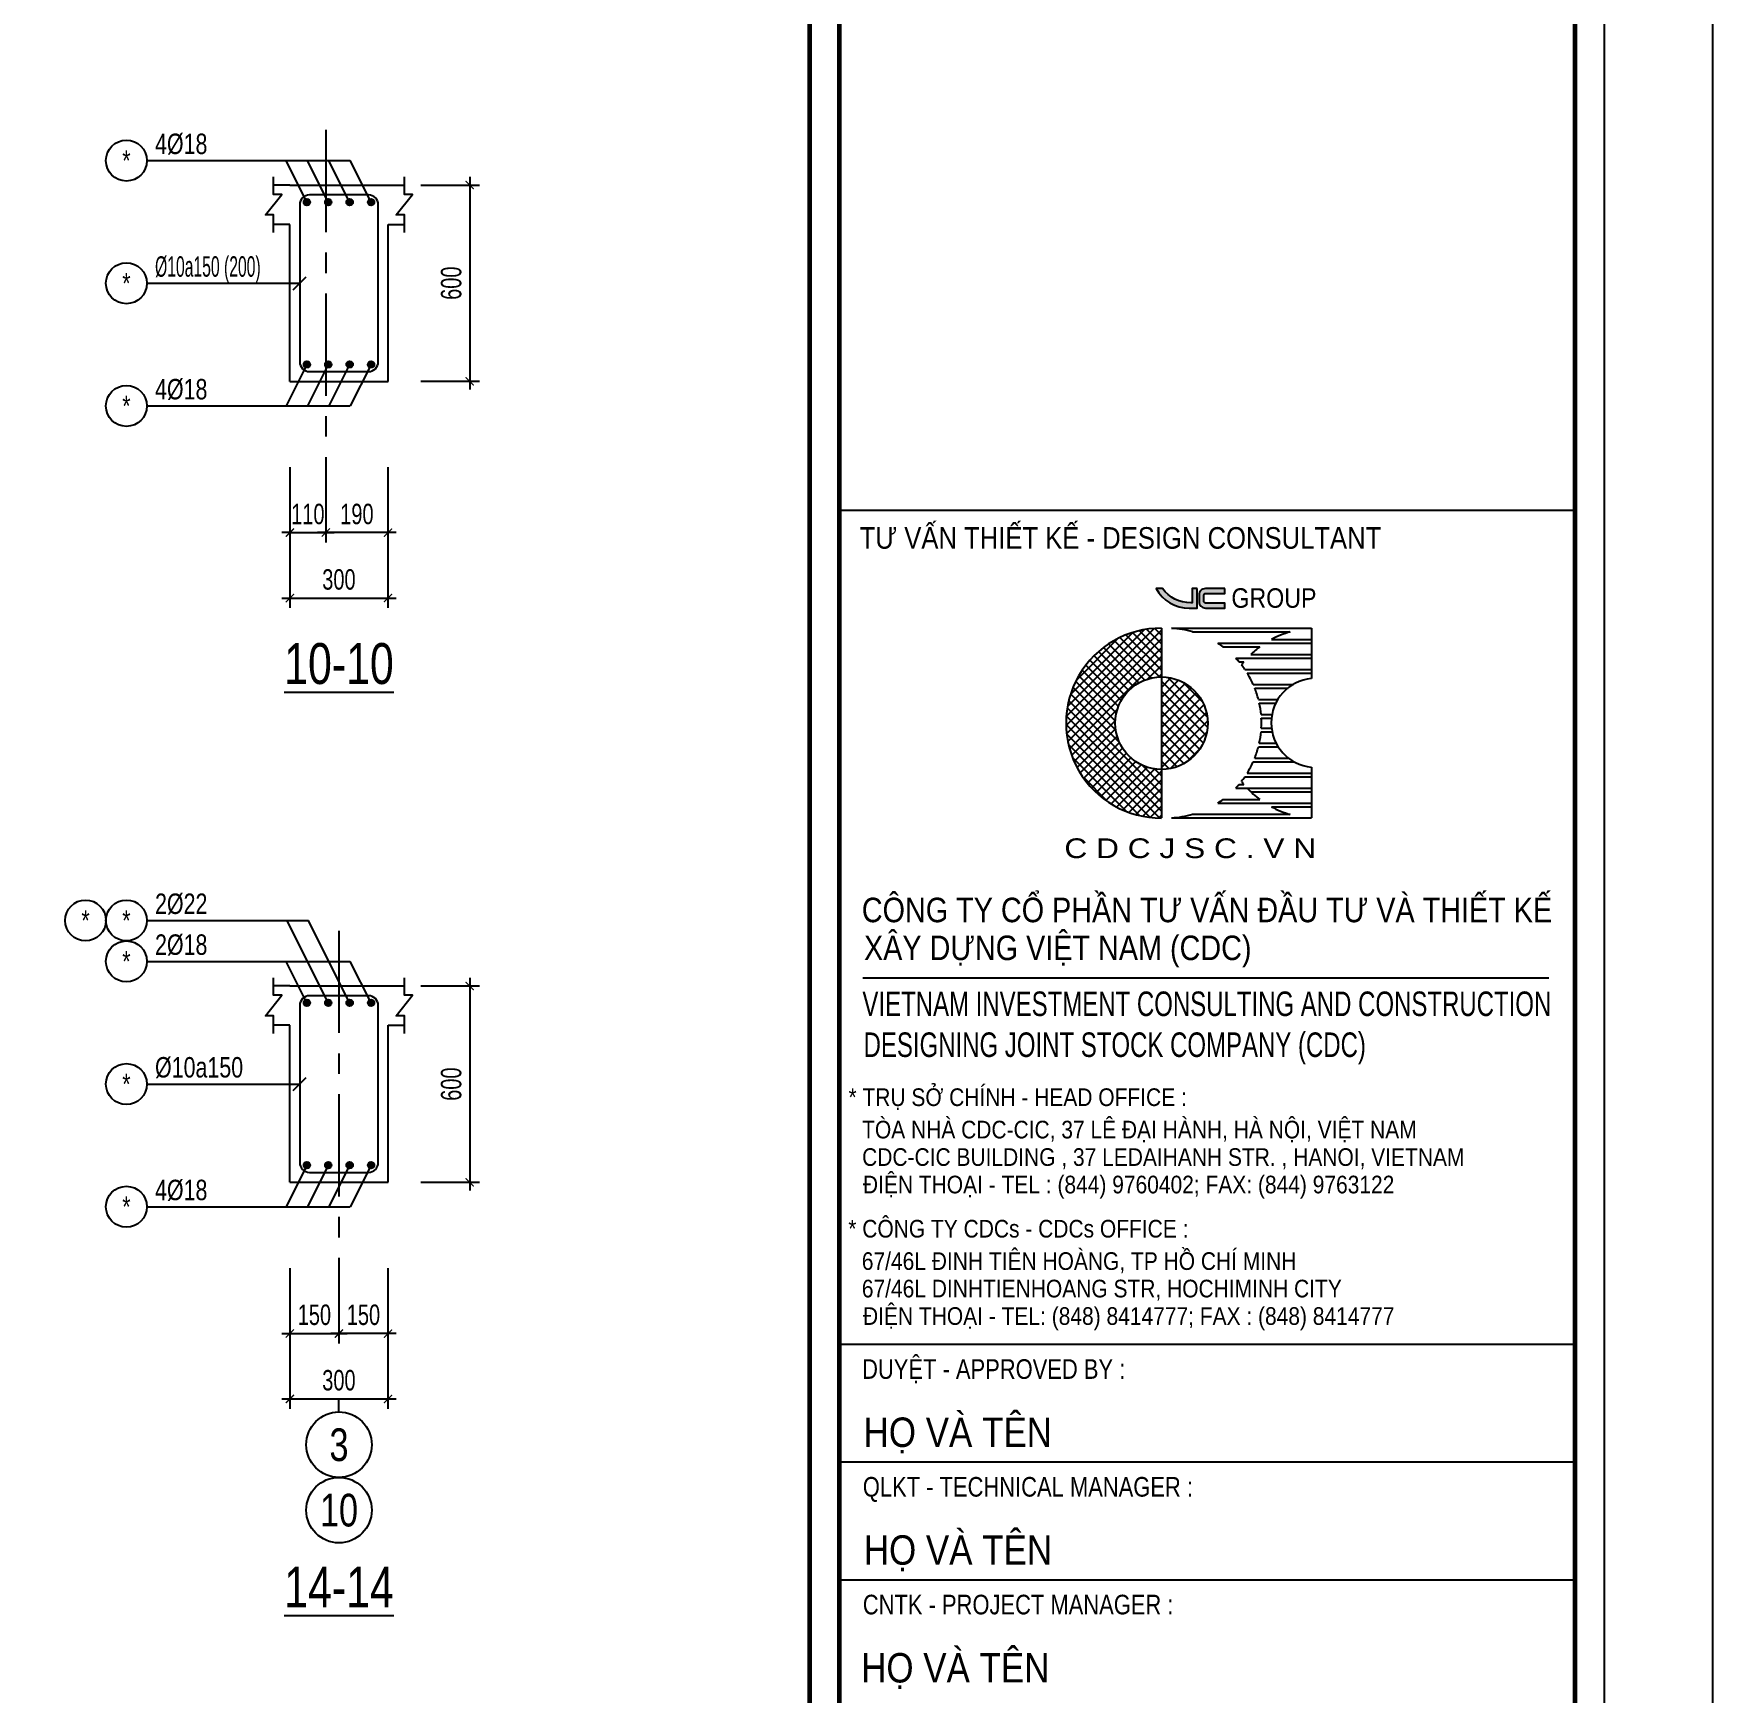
# Model space of a CAD drawing. Header units: millimetres. Extents: x -25284 to 100333, y 0 to 76881.
# Drawn here: x 40193 to 50460, y 51348 to 61496 of the extents above; entities that cross this region are included whole.
import ezdxf
from ezdxf.enums import TextEntityAlignment as Align

# ---------------------------------------------------------------- set-up
doc = ezdxf.new("R2010")
doc.units = ezdxf.units.MM
doc.header["$LTSCALE"] = 500
doc.header["$MEASUREMENT"] = 0
doc.linetypes.add('CENTER', pattern=[2, 1.25, -0.25, 0.25, -0.25])
for name, color, linetype in [('CDC -TEXT KHUNG', 7, 'Continuous'), ('CDC-KHUNGTEN', 7, 'Continuous'), ('KCS_AXIS_SUB', 5, 'CENTER'), ('KCS_BORDER', 3, 'Continuous'), ('KCS_CHI', 1, 'Continuous'), ('KCS_DIM', 1, 'Continuous'), ('KCS_SNODE', 6, 'Continuous'), ('KCS_STEEL', 4, 'Continuous'), ('KCS_TEXT', 2, 'Continuous'), ('KCS_TEXT_TK', 2, 'Continuous'), ('KCS_TEXT_TMCS', 4, 'Continuous')]:
    doc.layers.add(name, color=color, linetype=linetype)
doc.styles.add('ARIAL', font='arial.ttf', dxfattribs={"width": 0.65})
doc.styles.add('KCS_BIGTEXT', font='arial.ttf', dxfattribs={"width": 0.75})
doc.styles.add('KCS_SMTEXT', font='arial.ttf', dxfattribs={"width": 0.7})
doc.styles.add('KT CDC', font='arial.ttf', dxfattribs={"width": 0.85, "height": 200})
doc.dimstyles.new('KCS_DIM50_25', dxfattribs={"dimtxt": 125, "dimasz": 50, "dimexe": 60, "dimexo": 0, "dimgap": 50, "dimtad": 1, "dimdec": 0, "dimlfac": 0.5, "dimzin": 13, "dimdsep": 46, "dimtxsty": 'KCS_SMTEXT', "dimblk": 'ARCHTICK', "dimblk1": 'ARCHTICK', "dimcen": 0, "dimdle": 50, "dimclrd": 1, "dimclre": 1, "dimclrt": 2, "dimadec": 0, "dimazin": 0, "dimtfac": 1, "dimtdec": 0, "dimtix": 1, "dimtmove": 2, "dimatfit": 3, "dimfxl": 1, "dimtolj": 1, "dimtzin": 13, "dimarcsym": 0})

# ---------------------------------------------------------------- blocks, each defined once
blk = doc.blocks.new('_ArchTick')
at = {"color": 0, "linetype": 'ByBlock', "const_width": 0.15}
blk.add_lwpolyline([(-0.5, -0.5), (0.5, 0.5)], dxfattribs=at)
blk = doc.blocks.new('*D129')
at = {"layer": 'Defpoints', "color": 0, "transparency": 16777216}
for p in [(41760, 58845), (41980, 58845), (41980, 58445)]:
    blk.add_point(p, dxfattribs=at)
at = {"layer": 'KCS_DIM', "color": 1, "lineweight": -2, "transparency": 16777216}
for p, q in [((41760, 58845), (41760, 58385)), ((41980, 58845), (41980, 58385)), ((41760, 58445), (41710, 58445)), ((41760, 58445), (41980, 58445)), ((41980, 58445), (42030, 58445))]:
    blk.add_line(p, q, dxfattribs=at)
at = {"layer": 'KCS_DIM', "color": 1, "lineweight": -2, "transparency": 16777216, "xscale": 50, "yscale": 50, "zscale": 50}
blk.add_blockref('_ArchTick', (41760, 58445), dxfattribs=at)
at = {"layer": 'KCS_DIM', "color": 1, "lineweight": -2, "transparency": 16777216, "xscale": 50, "yscale": 50, "zscale": 50, "rotation": 180}
blk.add_blockref('_ArchTick', (41980, 58445), dxfattribs=at)
at = {"layer": 'KCS_DIM', "color": 2, "transparency": 16777216, "insert": (41870, 58558), "char_height": 125, "attachment_point": 5, "style": 'KCS_SMTEXT'}
blk.add_mtext('\\A1;110', dxfattribs=at)
blk = doc.blocks.new('*D130')
at = {"layer": 'Defpoints', "color": 0, "transparency": 16777216}
for p in [(41980, 58845), (42360, 58845), (41980, 58445)]:
    blk.add_point(p, dxfattribs=at)
at = {"layer": 'KCS_DIM', "color": 1, "lineweight": -2, "transparency": 16777216}
for p, q in [((41980, 58845), (41980, 58385)), ((42360, 58845), (42360, 58385)), ((42410, 58445), (41930, 58445))]:
    blk.add_line(p, q, dxfattribs=at)
at = {"layer": 'KCS_DIM', "color": 1, "lineweight": -2, "transparency": 16777216, "xscale": 50, "yscale": 50, "zscale": 50, "rotation": 180}
blk.add_blockref('_ArchTick', (41980, 58445), dxfattribs=at)
at = {"layer": 'KCS_DIM', "color": 1, "lineweight": -2, "transparency": 16777216, "xscale": 50, "yscale": 50, "zscale": 50}
blk.add_blockref('_ArchTick', (42360, 58445), dxfattribs=at)
at = {"layer": 'KCS_DIM', "color": 2, "transparency": 16777216, "insert": (42170, 58558), "char_height": 125, "attachment_point": 5, "style": 'KCS_SMTEXT'}
blk.add_mtext('\\A1;190', dxfattribs=at)
blk = doc.blocks.new('*D131')
at = {"layer": 'Defpoints', "color": 0, "transparency": 16777216}
for p in [(41760, 58845), (42360, 58845), (42360, 58045)]:
    blk.add_point(p, dxfattribs=at)
at = {"layer": 'KCS_DIM', "color": 1, "lineweight": -2, "transparency": 16777216}
for p, q in [((41760, 58845), (41760, 57985)), ((42360, 58845), (42360, 57985)), ((41710, 58045), (42410, 58045))]:
    blk.add_line(p, q, dxfattribs=at)
at = {"layer": 'KCS_DIM', "color": 1, "lineweight": -2, "transparency": 16777216, "xscale": 50, "yscale": 50, "zscale": 50, "rotation": 180}
blk.add_blockref('_ArchTick', (41760, 58045), dxfattribs=at)
at = {"layer": 'KCS_DIM', "color": 1, "lineweight": -2, "transparency": 16777216, "xscale": 50, "yscale": 50, "zscale": 50}
blk.add_blockref('_ArchTick', (42360, 58045), dxfattribs=at)
at = {"layer": 'KCS_DIM', "color": 2, "transparency": 16777216, "insert": (42060, 58158), "char_height": 125, "attachment_point": 5, "style": 'KCS_SMTEXT'}
blk.add_mtext('\\A1;300', dxfattribs=at)
blk = doc.blocks.new('*D132')
at = {"layer": 'Defpoints', "color": 0, "transparency": 16777216}
for p in [(42560, 60570), (42560, 59370), (42860, 59370)]:
    blk.add_point(p, dxfattribs=at)
at = {"layer": 'KCS_DIM', "color": 1, "lineweight": -2, "transparency": 16777216}
for p, q in [((42860, 60620), (42860, 59320)), ((42560, 60570), (42920, 60570)), ((42560, 59370), (42920, 59370))]:
    blk.add_line(p, q, dxfattribs=at)
at = {"layer": 'KCS_DIM', "color": 1, "lineweight": -2, "transparency": 16777216, "xscale": 50, "yscale": 50, "zscale": 50}
for p, rotation in [((42860, 60570), 90), ((42860, 59370), 270)]:
    blk.add_blockref('_ArchTick', p, dxfattribs=dict(at, rotation=rotation))
at = {"layer": 'KCS_DIM', "color": 2, "transparency": 16777216, "insert": (42747, 59970), "char_height": 125, "attachment_point": 5, "rotation": 90, "style": 'KCS_SMTEXT'}
blk.add_mtext('\\A1;600', dxfattribs=at)
blk = doc.blocks.new('KCS_SNODE')
at = {"layer": 'KCS_SNODE'}
blk.add_hatch(color=256, dxfattribs=at).paths.add_polyline_path([(-10, 0, 1), (10, 0, 1)])
blk.add_circle((0, 0), 10, dxfattribs=at)
blk = doc.blocks.new('*D182')
at = {"layer": 'Defpoints', "color": 0, "transparency": 16777216}
for p in [(41760, 53948), (42060, 53948), (42060, 53548)]:
    blk.add_point(p, dxfattribs=at)
at = {"layer": 'KCS_DIM', "color": 1, "lineweight": -2, "transparency": 16777216}
for p, q in [((41760, 53948), (41760, 53488)), ((42060, 53948), (42060, 53488)), ((41710, 53548), (42110, 53548))]:
    blk.add_line(p, q, dxfattribs=at)
at = {"layer": 'KCS_DIM', "color": 1, "lineweight": -2, "transparency": 16777216, "xscale": 50, "yscale": 50, "zscale": 50, "rotation": 180}
blk.add_blockref('_ArchTick', (41760, 53548), dxfattribs=at)
at = {"layer": 'KCS_DIM', "color": 1, "lineweight": -2, "transparency": 16777216, "xscale": 50, "yscale": 50, "zscale": 50}
blk.add_blockref('_ArchTick', (42060, 53548), dxfattribs=at)
at = {"layer": 'KCS_DIM', "color": 2, "transparency": 16777216, "insert": (41910, 53662), "char_height": 125, "attachment_point": 5, "style": 'KCS_SMTEXT'}
blk.add_mtext('\\A1;150', dxfattribs=at)
blk = doc.blocks.new('*D183')
at = {"layer": 'Defpoints', "color": 0, "transparency": 16777216}
for p in [(42060, 53948), (42360, 53948), (42060, 53548)]:
    blk.add_point(p, dxfattribs=at)
at = {"layer": 'KCS_DIM', "color": 1, "lineweight": -2, "transparency": 16777216}
for p, q in [((42060, 53948), (42060, 53488)), ((42360, 53948), (42360, 53488)), ((42410, 53548), (42010, 53548))]:
    blk.add_line(p, q, dxfattribs=at)
at = {"layer": 'KCS_DIM', "color": 1, "lineweight": -2, "transparency": 16777216, "xscale": 50, "yscale": 50, "zscale": 50, "rotation": 180}
blk.add_blockref('_ArchTick', (42060, 53548), dxfattribs=at)
at = {"layer": 'KCS_DIM', "color": 1, "lineweight": -2, "transparency": 16777216, "xscale": 50, "yscale": 50, "zscale": 50}
blk.add_blockref('_ArchTick', (42360, 53548), dxfattribs=at)
at = {"layer": 'KCS_DIM', "color": 2, "transparency": 16777216, "insert": (42210, 53662), "char_height": 125, "attachment_point": 5, "style": 'KCS_SMTEXT'}
blk.add_mtext('\\A1;150', dxfattribs=at)
blk = doc.blocks.new('*D184')
at = {"layer": 'Defpoints', "color": 0, "transparency": 16777216}
for p in [(41760, 53948), (42360, 53948), (42360, 53148)]:
    blk.add_point(p, dxfattribs=at)
at = {"layer": 'KCS_DIM', "color": 1, "lineweight": -2, "transparency": 16777216}
for p, q in [((41760, 53948), (41760, 53088)), ((42360, 53948), (42360, 53088)), ((41710, 53148), (42410, 53148))]:
    blk.add_line(p, q, dxfattribs=at)
at = {"layer": 'KCS_DIM', "color": 1, "lineweight": -2, "transparency": 16777216, "xscale": 50, "yscale": 50, "zscale": 50, "rotation": 180}
blk.add_blockref('_ArchTick', (41760, 53148), dxfattribs=at)
at = {"layer": 'KCS_DIM', "color": 1, "lineweight": -2, "transparency": 16777216, "xscale": 50, "yscale": 50, "zscale": 50}
blk.add_blockref('_ArchTick', (42360, 53148), dxfattribs=at)
at = {"layer": 'KCS_DIM', "color": 2, "transparency": 16777216, "insert": (42060, 53262), "char_height": 125, "attachment_point": 5, "style": 'KCS_SMTEXT'}
blk.add_mtext('\\A1;300', dxfattribs=at)
blk = doc.blocks.new('*D185')
at = {"layer": 'Defpoints', "color": 0, "transparency": 16777216}
for p in [(42560, 55673), (42560, 54473), (42860, 54473)]:
    blk.add_point(p, dxfattribs=at)
at = {"layer": 'KCS_DIM', "color": 1, "lineweight": -2, "transparency": 16777216}
for p, q in [((42560, 55673), (42920, 55673)), ((42860, 55723), (42860, 54423)), ((42560, 54473), (42920, 54473))]:
    blk.add_line(p, q, dxfattribs=at)
at = {"layer": 'KCS_DIM', "color": 1, "lineweight": -2, "transparency": 16777216, "xscale": 50, "yscale": 50, "zscale": 50}
for p, rotation in [((42860, 55673), 90), ((42860, 54473), 270)]:
    blk.add_blockref('_ArchTick', p, dxfattribs=dict(at, rotation=rotation))
at = {"layer": 'KCS_DIM', "color": 2, "transparency": 16777216, "insert": (42747, 55073), "char_height": 125, "attachment_point": 5, "rotation": 90, "style": 'KCS_SMTEXT'}
blk.add_mtext('\\A1;600', dxfattribs=at)
blk = doc.blocks.new('LOGOmoi')
at = {"layer": 'CDC -TEXT KHUNG'}
h = blk.add_hatch(color=1, dxfattribs=at)
h.paths.add_polyline_path([(1.458, 5.453), (1.257, 5.453), (1.257, 4.876), (1.208, 4.876, -0.237912), (0.058, 5.453), (-0.203, 5.453, 0.272847), (1.139, 4.665), (1.458, 4.665)])
h.paths.add_polyline_path([(2.588, 5.453), (1.796, 5.453, 0.414214), (1.539, 5.196), (1.539, 4.922, 0.414214), (1.796, 4.665), (2.588, 4.665), (2.588, 4.866), (1.796, 4.866, -0.414214), (1.739, 4.922), (1.739, 5.196, -0.414214), (1.796, 5.253), (2.588, 5.253)])
h = blk.add_hatch(dxfattribs=at)
h.set_pattern_fill('ANSI37', color=102, scale=2.293939, angle=360, style=0)
h.set_pattern_definition([(45, (-2844.4439, 636.61023), (-0.178426552, 0.178426553), []), (135, (-2844.4439, 636.61023), (-0.178426552, -0.178426553), [])])
edge = h.paths.add_edge_path()
edge.add_arc((0.017, -0.003), 1.874, 90, 270)
edge.add_line((0.017, -1.876), (0.017, -3.844))
edge.add_line((0.017, -3.844), (-0.171, -3.839))
edge.add_line((-0.171, -3.839), (-0.36, -3.826))
edge.add_line((-0.36, -3.826), (-0.547, -3.803))
edge.add_line((-0.547, -3.803), (-0.733, -3.77))
edge.add_line((-0.733, -3.77), (-0.917, -3.729))
edge.add_line((-0.917, -3.729), (-1.099, -3.679))
edge.add_line((-1.099, -3.679), (-1.278, -3.619))
edge.add_line((-1.278, -3.619), (-1.454, -3.551))
edge.add_line((-1.454, -3.551), (-1.626, -3.475))
edge.add_line((-1.626, -3.475), (-1.795, -3.39))
edge.add_line((-1.795, -3.39), (-1.959, -3.297))
edge.add_line((-1.959, -3.297), (-2.119, -3.196))
edge.add_line((-2.119, -3.196), (-2.273, -3.088))
edge.add_line((-2.273, -3.088), (-2.422, -2.972))
edge.add_line((-2.422, -2.972), (-2.564, -2.848))
edge.add_line((-2.564, -2.848), (-2.701, -2.718))
edge.add_line((-2.701, -2.718), (-2.831, -2.582))
edge.add_line((-2.831, -2.582), (-2.954, -2.439))
edge.add_line((-2.954, -2.439), (-3.07, -2.29))
edge.add_line((-3.07, -2.29), (-3.179, -2.136))
edge.add_line((-3.179, -2.136), (-3.28, -1.976))
edge.add_line((-3.28, -1.976), (-3.373, -1.812))
edge.add_line((-3.373, -1.812), (-3.458, -1.644))
edge.add_line((-3.458, -1.644), (-3.534, -1.471))
edge.add_line((-3.534, -1.471), (-3.602, -1.295))
edge.add_line((-3.602, -1.295), (-3.661, -1.116))
edge.add_line((-3.661, -1.116), (-3.712, -0.934))
edge.add_line((-3.712, -0.934), (-3.753, -0.75))
edge.add_line((-3.753, -0.75), (-3.785, -0.564))
edge.add_line((-3.785, -0.564), (-3.808, -0.377))
edge.add_line((-3.808, -0.377), (-3.822, -0.189))
edge.add_line((-3.822, -0.189), (-3.827, 0))
edge.add_line((-3.827, 0), (-3.822, 0.189))
edge.add_line((-3.822, 0.189), (-3.808, 0.377))
edge.add_line((-3.808, 0.377), (-3.785, 0.564))
edge.add_line((-3.785, 0.564), (-3.753, 0.75))
edge.add_line((-3.753, 0.75), (-3.712, 0.934))
edge.add_line((-3.712, 0.934), (-3.661, 1.116))
edge.add_line((-3.661, 1.116), (-3.602, 1.295))
edge.add_line((-3.602, 1.295), (-3.534, 1.471))
edge.add_line((-3.534, 1.471), (-3.458, 1.644))
edge.add_line((-3.458, 1.644), (-3.373, 1.812))
edge.add_line((-3.373, 1.812), (-3.28, 1.976))
edge.add_line((-3.28, 1.976), (-3.179, 2.136))
edge.add_line((-3.179, 2.136), (-3.07, 2.29))
edge.add_line((-3.07, 2.29), (-2.954, 2.439))
edge.add_line((-2.954, 2.439), (-2.831, 2.582))
edge.add_line((-2.831, 2.582), (-2.701, 2.718))
edge.add_line((-2.701, 2.718), (-2.564, 2.848))
edge.add_line((-2.564, 2.848), (-2.422, 2.972))
edge.add_line((-2.422, 2.972), (-2.273, 3.088))
edge.add_line((-2.273, 3.088), (-2.119, 3.196))
edge.add_line((-2.119, 3.196), (-1.959, 3.297))
edge.add_line((-1.959, 3.297), (-1.795, 3.39))
edge.add_line((-1.795, 3.39), (-1.626, 3.475))
edge.add_line((-1.626, 3.475), (-1.454, 3.551))
edge.add_line((-1.454, 3.551), (-1.278, 3.619))
edge.add_line((-1.278, 3.619), (-1.099, 3.679))
edge.add_line((-1.099, 3.679), (-0.917, 3.729))
edge.add_line((-0.917, 3.729), (-0.733, 3.77))
edge.add_line((-0.733, 3.77), (-0.547, 3.803))
edge.add_line((-0.547, 3.803), (-0.36, 3.826))
edge.add_line((-0.36, 3.826), (-0.171, 3.839))
edge.add_line((-0.171, 3.839), (0.017, 3.844))
edge.add_line((0.017, 3.844), (0.017, 1.871))
h = blk.add_hatch(dxfattribs=at)
h.set_pattern_fill('ANSI37', color=1, scale=2.293939, angle=360, style=0)
h.set_pattern_definition([(45, (-486.53502, -144.21504), (-0.20275745, 0.20275745), []), (135, (-486.53502, -144.21504), (-0.20275745, -0.20275745), [])])
h.paths.add_polyline_path([(0.017, 1.871), (0.017, -1.812), (0.017, -1.876, 0.414214), (1.891, -0.003, 0.414214)])
at = {"layer": 'CDC -TEXT KHUNG', "color": 102}
for p, q in [((0.017, 3.844), (0.017, -1.812)), ((0.422, 3.849), (6.095, 3.849)), ((1.279, 3.701), (5.239, 3.701)), ((6.095, 3.849), (6.095, 1.812)), ((2.296, 3.242), (6.095, 3.242)), ((2.511, 3.093), (4.006, 3.093)), ((3.638, 2.782), (6.095, 2.782)), ((4.474, 3.39), (6.095, 3.39)), ((3.027, 2.634), (6.095, 2.634)), ((3.159, 2.485), (3.358, 2.485)), ((3.396, 2.175), (6.095, 2.175)), ((3.493, 2.026), (6.095, 2.026)), ((3.736, 1.567), (5.365, 1.567)), ((3.798, 1.418), (5.152, 1.418)), ((3.948, 0.959), (4.747, 0.959)), ((3.983, 0.81), (4.664, 0.81)), ((4.053, 0.351), (4.509, 0.351)), ((4.064, 0.203), (4.486, 0.203)), ((4.053, -0.351), (4.509, -0.351)), ((4.064, -0.203), (4.486, -0.203)), ((3.948, -0.959), (4.747, -0.959)), ((3.983, -0.81), (4.664, -0.81)), ((0.017, -1.812), (0.017, -3.844)), ((3.493, -2.026), (6.095, -2.026)), ((3.736, -1.567), (5.365, -1.567)), ((3.798, -1.418), (5.152, -1.418)), ((6.095, -1.788), (6.095, -3.844)), ((3.027, -2.634), (6.095, -2.634)), ((3.159, -2.485), (3.358, -2.485)), ((3.396, -2.175), (6.095, -2.175)), ((2.296, -3.242), (6.095, -3.242)), ((2.511, -3.093), (4.006, -3.093)), ((3.638, -2.782), (6.095, -2.782)), ((4.474, -3.39), (6.095, -3.39)), ((0.013, -3.844), (0.017, -3.844)), ((0.422, -3.844), (6.095, -3.844)), ((1.279, -3.696), (5.239, -3.696))]:
    blk.add_line(p, q, dxfattribs=at)
at = {"layer": 'CDC -TEXT KHUNG'}
blk.add_line((3.781, 1.212), (3.781, 1.212), dxfattribs=at)
at = {"layer": 'CDC -TEXT KHUNG', "color": 1}
for points in [[(1.458, 5.453), (1.257, 5.453), (1.257, 4.876), (1.208, 4.876, -0.237912), (0.058, 5.453), (-0.203, 5.453, 0.272847), (1.139, 4.665), (1.458, 4.665)], [(2.588, 5.453), (1.796, 5.453, 0.414214), (1.539, 5.196), (1.539, 4.922, 0.414214), (1.796, 4.665), (2.588, 4.665), (2.588, 4.866), (1.796, 4.866, -0.414214), (1.739, 4.922), (1.739, 5.196, -0.414214), (1.796, 5.253), (2.588, 5.253)]]:
    blk.add_lwpolyline(points, format="xyb", close=True, dxfattribs=at)
at = {"layer": 'CDC -TEXT KHUNG', "color": 102}
blk.add_circle((0.017, -0.003), 1.874, dxfattribs=at)
blk.add_arc((0, 0), 3.849, 89.74488, 270.25512, dxfattribs=at)
at = {"layer": 'CDC -TEXT KHUNG', "color": 112}
blk.add_ellipse((0.22, 0), major_axis=(-2.722, 2.722), ratio=1, start_param=-1.064136, end_param=-0.838054, dxfattribs=at)
at = {"layer": 'CDC -TEXT KHUNG', "color": 102}
for centre, major_axis, start_param, end_param in [((6.298, 0), (2.722, 2.722), 1.064136, 1.278853), ((0.22, 0), (-2.722, 2.722), -1.423028, -1.355019), ((6.298, 0), (-2.722, 2.722), -0.147768, -0.022458), ((0.22, 0), (2.722, 2.722), 6.199614, 6.251308), ((6.298, 0), (-2.722, 2.722), 0.083571, 0.124553), ((0.22, 0), (-2.722, 2.722), 4.527318, 4.587836), ((0.22, 0), (-2.722, 2.722), 4.346177, 4.481253), ((0.22, 0), (-2.722, 2.722), 4.178765, 4.304301), ((6.275, 0.012), (1.279, 1.279), 0.884906, 3.827483), ((0.22, 0), (2.722, 2.722), 5.589142, 5.7099), ((0.22, 0), (2.722, 2.722), 5.445131, 5.550443), ((0.22, 0), (-2.722, 2.722), 3.714878, 3.835636), ((0.22, 0), (-2.722, 2.722), 3.549681, 3.675216), ((0.22, 0), (2.722, 2.722), 4.943525, 5.078601), ((0.22, 0), (-2.722, 2.722), 3.17347, 3.225164), ((0.22, 0), (2.722, 2.722), 4.836942, 4.89746), ((6.298, 0), (-2.722, 2.722), 1.446243, 1.487225), ((6.298, 0), (-2.722, 2.722), 1.538919, 1.718564), ((0.22, 0), (-2.722, 2.722), 2.925816, 2.993825), ((6.298, 0), (2.722, 2.722), 3.433536, 3.648253), ((0.22, 0.005), (2.722, 2.722), 3.979647, 4.205729)]:
    blk.add_ellipse(centre, major_axis=major_axis, ratio=1, start_param=start_param, end_param=end_param, dxfattribs=at)
at = {"layer": 'CDC -TEXT KHUNG', "color": 1, "style": 'KT CDC', "width": 0.85}
blk.add_text('GROUP', height=0.792, dxfattribs=at).set_placement((2.853, 4.674))
at = {"layer": 'CDC -TEXT KHUNG', "color": 102, "style": 'KT CDC', "width": 1.15}
blk.add_text('C D C J S C . V N', height=0.8, dxfattribs=at).set_placement((-3.921, -5.472))
blk = doc.blocks.new('Khung tên chuẩn')
at = {"layer": 'CDC-KHUNGTEN', "color": 6, "lineweight": 25}
for p, q in [((82700, 28900), (75200, 28900)), ((82700, 20400), (75200, 20400)), ((82700, 19200), (75200, 19200)), ((82700, 18000), (75200, 18000))]:
    blk.add_line(p, q, dxfattribs=at)
at = {"layer": 'CDC-KHUNGTEN', "color": 6}
blk.add_line((75439, 24136), (82433, 24136), dxfattribs=at)
at = {"layer": 'CDC-KHUNGTEN', "color": 8}
blk.add_lwpolyline([(75096, 1100), (83000, 1100), (83000, 58300), (3000, 58300), (3000, 1100), (75096, 1100)], dxfattribs=at)
at = {"layer": 'CDC-KHUNGTEN', "color": 255, "lineweight": 60}
blk.add_lwpolyline([(74900, 1400), (74900, 58000), (3300, 58000), (3300, 1400), (74900, 1400)], close=True, dxfattribs=at)
blk.add_lwpolyline([(75200, 1400), (82700, 1400), (82700, 58000), (75200, 58000), (75200, 1400)], dxfattribs=at)
at = {"layer": 'Defpoints', "color": 1, "ltscale": 0.2}
blk.add_lwpolyline([(0, 0), (0, 59400), (84100, 59400), (84100, 0), (0, 0)], close=True, dxfattribs=at)
at = {"layer": 'CDC-KHUNGTEN', "xscale": 251.3908497502836, "yscale": 251.3908497502836, "zscale": 251.3908497502836}
blk.add_blockref('LOGOmoi', (78480, 26732), dxfattribs=at)
at = {"layer": 'CDC -TEXT KHUNG', "style": 'KT CDC', "width": 0.85}
blk.add_text('TƯ VẤN THIẾT KẾ - DESIGN CONSULTANT', height=220, dxfattribs=at).set_placement((78066, 28509), align=Align.CENTER)
at = {"layer": 'CDC-KHUNGTEN', "color": 6}
for s, height, style, width, p in [('CÔNG TY CỔ PHẦN TƯ VẤN ÐẦU TƯ VÀ THIẾT KẾ', 250, 'KT CDC', 0.84, (75430, 24703)), ('XÂY DỰNG VIỆT NAM (CDC)', 250, 'KT CDC', 0.84, (75452, 24317)), ('VIETNAM INVESTMENT CONSULTING AND CONSTRUCTION ', 250, 'KT CDC', 0.7, (75436, 23747)), ('DESIGNING JOINT STOCK COMPANY (CDC)', 250, 'KT CDC', 0.7, (75448, 23330)), ('* TRỤ SỞ CHÍNH - HEAD OFFICE :', 180, 'KT CDC', 0.85, (75294, 22830)), ('TÒA NHÀ CDC-CIC, 37 LÊ ĐẠI HÀNH, HÀ NỘI, VIỆT NAM', 180, 'KT CDC', 0.85, (75433, 22500)), ('CDC-CIC BUILDING , 37 LEDAIHANH STR. , HANOI, VIETNAM', 180, 'KT CDC', 0.85, (75433, 22220)), ('ĐIỆN THOẠI - TEL : (844) 9760402; FAX: (844) 9763122', 180, 'KT CDC', 0.85, (75441, 21940)), ('* CÔNG TY CDCs - CDCs OFFICE :', 180, 'KT CDC', 0.85, (75292, 21490)), ('67/46L ĐINH TIÊN HOÀNG, TP HỒ CHÍ MINH', 180, 'KT CDC', 0.85, (75430, 21160)), ('67/46L DINHTIENHOANG STR, HOCHIMINH CITY', 180, 'KT CDC', 0.85, (75430, 20880)), ('ĐIỆN THOẠI - TEL: (848) 8414777; FAX : (848) 8414777', 180, 'KT CDC', 0.85, (75442, 20600)), ('DUYỆT - APPROVED BY :', 200, 'ARIAL', 0.8, (75433, 20050)), ('QLKT - TECHNICAL MANAGER :', 200, 'ARIAL', 0.8, (75440, 18850)), ('CNTK - PROJECT MANAGER :', 200, 'ARIAL', 0.8, (75440, 17650))]:
    blk.add_text(s, height=height, dxfattribs=dict(at, style=style, width=width)).set_placement(p)
at = {"layer": 'CDC-KHUNGTEN', "color": 7, "style": 'KT CDC', "width": 0.85}
for p in [(75448, 19356), (75450, 18156), (75423, 16956)]:
    blk.add_text('HỌ VÀ TÊN', height=300, dxfattribs=at).set_placement(p)

msp = doc.modelspace()

# ---------------------------------------------------------------- linework, layer by layer
at = {"layer": 'KCS_AXIS_SUB'}
for p, q in [((41980.4, 60907), (41980.4, 58844.5)), ((42060.4, 56011), (42060.4, 53948.5))]:
    msp.add_line(p, q, dxfattribs=at)
at = {"layer": 'KCS_BORDER'}
for p, q in [((41760.4, 60569.5), (41660.4, 60569.5)), ((41760.4, 60569.5), (42360.4, 60569.5)), ((42360.4, 60569.5), (42460.4, 60569.5)), ((41760.4, 60329.5), (41660.4, 60329.5)), ((41760.4, 59369.5), (41760.4, 60329.5)), ((42360.4, 59369.5), (42360.4, 60329.5)), ((42360.4, 60329.5), (42460.4, 60329.5)), ((41760.4, 59369.5), (42360.4, 59369.5)), ((41760.4, 55673.5), (41660.4, 55673.5)), ((41760.4, 55673.5), (42360.4, 55673.5)), ((42360.4, 55673.5), (42460.4, 55673.5)), ((41760.4, 55433.5), (41660.4, 55433.5)), ((41760.4, 54473.5), (41760.4, 55433.5)), ((42360.4, 54473.5), (42360.4, 55433.5)), ((42360.4, 55433.5), (42460.4, 55433.5)), ((41760.4, 54473.5), (42360.4, 54473.5))]:
    msp.add_line(p, q, dxfattribs=at)
at = {"layer": 'KCS_BORDER', "color": 1}
for points in [[(41660.4, 60279.5), (41660.4, 60387), (41610.4, 60387), (41710.4, 60512), (41660.4, 60512), (41660.4, 60619.5)], [(42460.4, 60279.5), (42460.4, 60387), (42410.4, 60387), (42510.4, 60512), (42460.4, 60512), (42460.4, 60619.5)], [(41660.4, 55383.5), (41660.4, 55491), (41610.4, 55491), (41710.4, 55616), (41660.4, 55616), (41660.4, 55723.5)], [(42460.4, 55383.5), (42460.4, 55491), (42410.4, 55491), (42510.4, 55616), (42460.4, 55616), (42460.4, 55723.5)]]:
    msp.add_lwpolyline(points, dxfattribs=at)
at = {"layer": 'KCS_CHI'}
for p, q in [((40885.4, 60719.5), (42129.4, 60719.5)), ((41864.4, 60465.5), (41737.4, 60719.5)), ((41995, 60465.5), (41868, 60719.5)), ((42125.7, 60465.5), (41998.7, 60719.5)), ((42256.4, 60465.5), (42129.4, 60719.5)), ((40885.4, 59969.5), (41820.4, 59969.5)), ((41864.4, 59473.5), (41737.4, 59219.5)), ((41995, 59473.5), (41868, 59219.5)), ((42125.7, 59473.5), (41998.7, 59219.5)), ((42256.4, 59473.5), (42129.4, 59219.5)), ((40885.4, 59219.5), (42129.4, 59219.5)), ((40885.4, 56073.5), (41873.7, 56073.5)), ((41995, 55569.5), (41743, 56073.5)), ((42125.7, 55569.5), (41873.7, 56073.5)), ((40885.4, 55823.5), (42129.4, 55823.5)), ((41864.4, 55569.5), (41737.4, 55823.5)), ((42256.4, 55569.5), (42129.4, 55823.5)), ((40885.4, 55073.5), (41820.4, 55073.5)), ((41864.4, 54577.5), (41737.4, 54323.5)), ((41995, 54577.5), (41868, 54323.5)), ((42125.7, 54577.5), (41998.7, 54323.5)), ((42256.4, 54577.5), (42129.4, 54323.5)), ((40885.4, 54323.5), (42129.4, 54323.5)), ((42060.4, 53068.5), (42060.4, 53148.5))]:
    msp.add_line(p, q, dxfattribs=at)
at = {"layer": 'KCS_CHI', "color": 3}
for p, q in [((41780.4, 59929.5), (41860.4, 60009.5)), ((41780.4, 55033.5), (41860.4, 55113.5))]:
    msp.add_line(p, q, dxfattribs=at)
at = {"layer": 'KCS_CHI'}
for centre in [(42060.4, 52868.5), (42060.4, 52468.5)]:
    msp.add_circle(centre, 200, dxfattribs=at)
at = {"layer": 'KCS_STEEL'}
for points in [[(41820.4, 60449.5), (41820.4, 59489.5, 0.4142136), (41880.4, 59429.5), (42240.4, 59429.5, 0.4142136), (42300.4, 59489.5), (42300.4, 60449.5, 0.4142136), (42240.4, 60509.5), (41880.4, 60509.5, 0.4142136), (41820.4, 60449.5)], [(41820.4, 55553.5), (41820.4, 54593.5, 0.4142136), (41880.4, 54533.5), (42240.4, 54533.5, 0.4142136), (42300.4, 54593.5), (42300.4, 55553.5, 0.4142136), (42240.4, 55613.5), (41880.4, 55613.5, 0.4142136), (41820.4, 55553.5)]]:
    msp.add_lwpolyline(points, format="xyb", dxfattribs=at)
at = {"layer": 'KCS_TEXT_TK', "color": 1}
for centre in [(40760.4, 60719.5), (40760.4, 59969.5), (40760.4, 59219.5), (40510.4, 56073.5), (40760.4, 56073.5), (40760.4, 55823.5), (40760.4, 55073.5), (40760.4, 54323.5)]:
    msp.add_circle(centre, 125, dxfattribs=at)

# ---------------------------------------------------------------- block references
at = {"xscale": 0.6000000003099577, "yscale": 0.6000000003099577, "zscale": 0.6000000003099577}
msp.add_blockref('Khung tên chuẩn', (0, 41241.1), dxfattribs=at)
at = {"layer": 'KCS_STEEL', "xscale": 2, "yscale": 2, "zscale": 2}
for p in [(41864.4, 60465.5), (41995, 60465.5), (42125.7, 60465.5), (42256.4, 60465.5), (41864.4, 59473.5), (41995, 59473.5), (42125.7, 59473.5), (42256.4, 59473.5), (41864.4, 55569.5), (41995, 55569.5), (42125.7, 55569.5), (42256.4, 55569.5), (41864.4, 54577.5), (41995, 54577.5), (42125.7, 54577.5), (42256.4, 54577.5)]:
    msp.add_blockref('KCS_SNODE', p, dxfattribs=at)

# ---------------------------------------------------------------- texts
at = {"layer": 'KCS_TEXT', "style": 'KCS_SMTEXT'}
for s, width, p in [('4%%c18', 0.75, (40935.4, 60759.5)), ('%%C10a150 (200)', 0.55, (40935.4, 60009.5)), ('4%%c18', 0.75, (40935.4, 59259.5)), ('2%%c22', 0.75, (40935.4, 56113.5)), ('2%%c18', 0.75, (40935.4, 55863.5)), ('%%C10a150', 0.75, (40935.4, 55113.5)), ('4%%c18', 0.75, (40935.4, 54363.5))]:
    msp.add_text(s, height=125, dxfattribs=dict(at, width=width)).set_placement(p)
at = {"layer": 'KCS_TEXT', "color": 4, "style": 'KCS_BIGTEXT', "width": 0.75}
for s, p in [('3', (42060.4, 52868.5)), ('10', (42060.4, 52468.5))]:
    msp.add_text(s, height=200, dxfattribs=at).set_placement(p, align=Align.MIDDLE_CENTER)
at = {"layer": 'KCS_TEXT_TK', "style": 'KCS_SMTEXT', "width": 0.75}
for p in [(40760.4, 60719.5), (40760.4, 59969.5), (40760.4, 59219.5), (40510.4, 56073.5), (40760.4, 56073.5), (40760.4, 55823.5), (40760.4, 55073.5), (40760.4, 54323.5)]:
    msp.add_text('*', height=125, dxfattribs=at).set_placement(p, align=Align.MIDDLE_CENTER)
at = {"layer": 'KCS_TEXT_TMCS', "color": 4, "style": 'KCS_SMTEXT', "width": 0.75}
for s, p in [('%%u10-10', (42060.4, 57519.5)), ('%%u14-14', (42060.4, 51873.5))]:
    msp.add_text(s, height=250, dxfattribs=at).set_placement(p, align=Align.CENTER)

# ---------------------------------------------------------------- dimensions: what is measured, and where the dimension line sits
at = {"layer": 'KCS_DIM'}
for base, p1, p2, picture, middle in [((42860.4, 59369.5), (42560.4, 60569.5), (42560.4, 59369.5), '*D132', (42746.5, 59969.5)), ((42860.4, 54473.5), (42560.4, 55673.5), (42560.4, 54473.5), '*D185', (42746.5, 55073.5))]:
    dim = msp.add_linear_dim(base=base, p1=p1, p2=p2, angle=90, dimstyle='KCS_DIM50_25', dxfattribs=at)
    dim.commit()
    dim.dimension.update_dxf_attribs({"geometry": picture, "text_midpoint": middle})
for base, p1, p2, picture, middle in [((41980.4, 58444.5), (41760.4, 58844.5), (41980.4, 58844.5), '*D129', (41870.4, 58558.4)), ((42360.4, 58044.5), (41760.4, 58844.5), (42360.4, 58844.5), '*D131', (42060.4, 58158.4)), ((41980.4, 58444.5), (42360.4, 58844.5), (41980.4, 58844.5), '*D130', (42170.4, 58558.4)), ((42060.4, 53548.5), (41760.4, 53948.5), (42060.4, 53948.5), '*D182', (41910.4, 53662.3)), ((42360.4, 53148.5), (41760.4, 53948.5), (42360.4, 53948.5), '*D184', (42060.4, 53262.3)), ((42060.4, 53548.5), (42360.4, 53948.5), (42060.4, 53948.5), '*D183', (42210.4, 53662.3))]:
    dim = msp.add_linear_dim(base=base, p1=p1, p2=p2, dimstyle='KCS_DIM50_25', dxfattribs=at)
    dim.commit()
    dim.dimension.update_dxf_attribs({"geometry": picture, "text_midpoint": middle})

doc.saveas('drawing.dxf')
